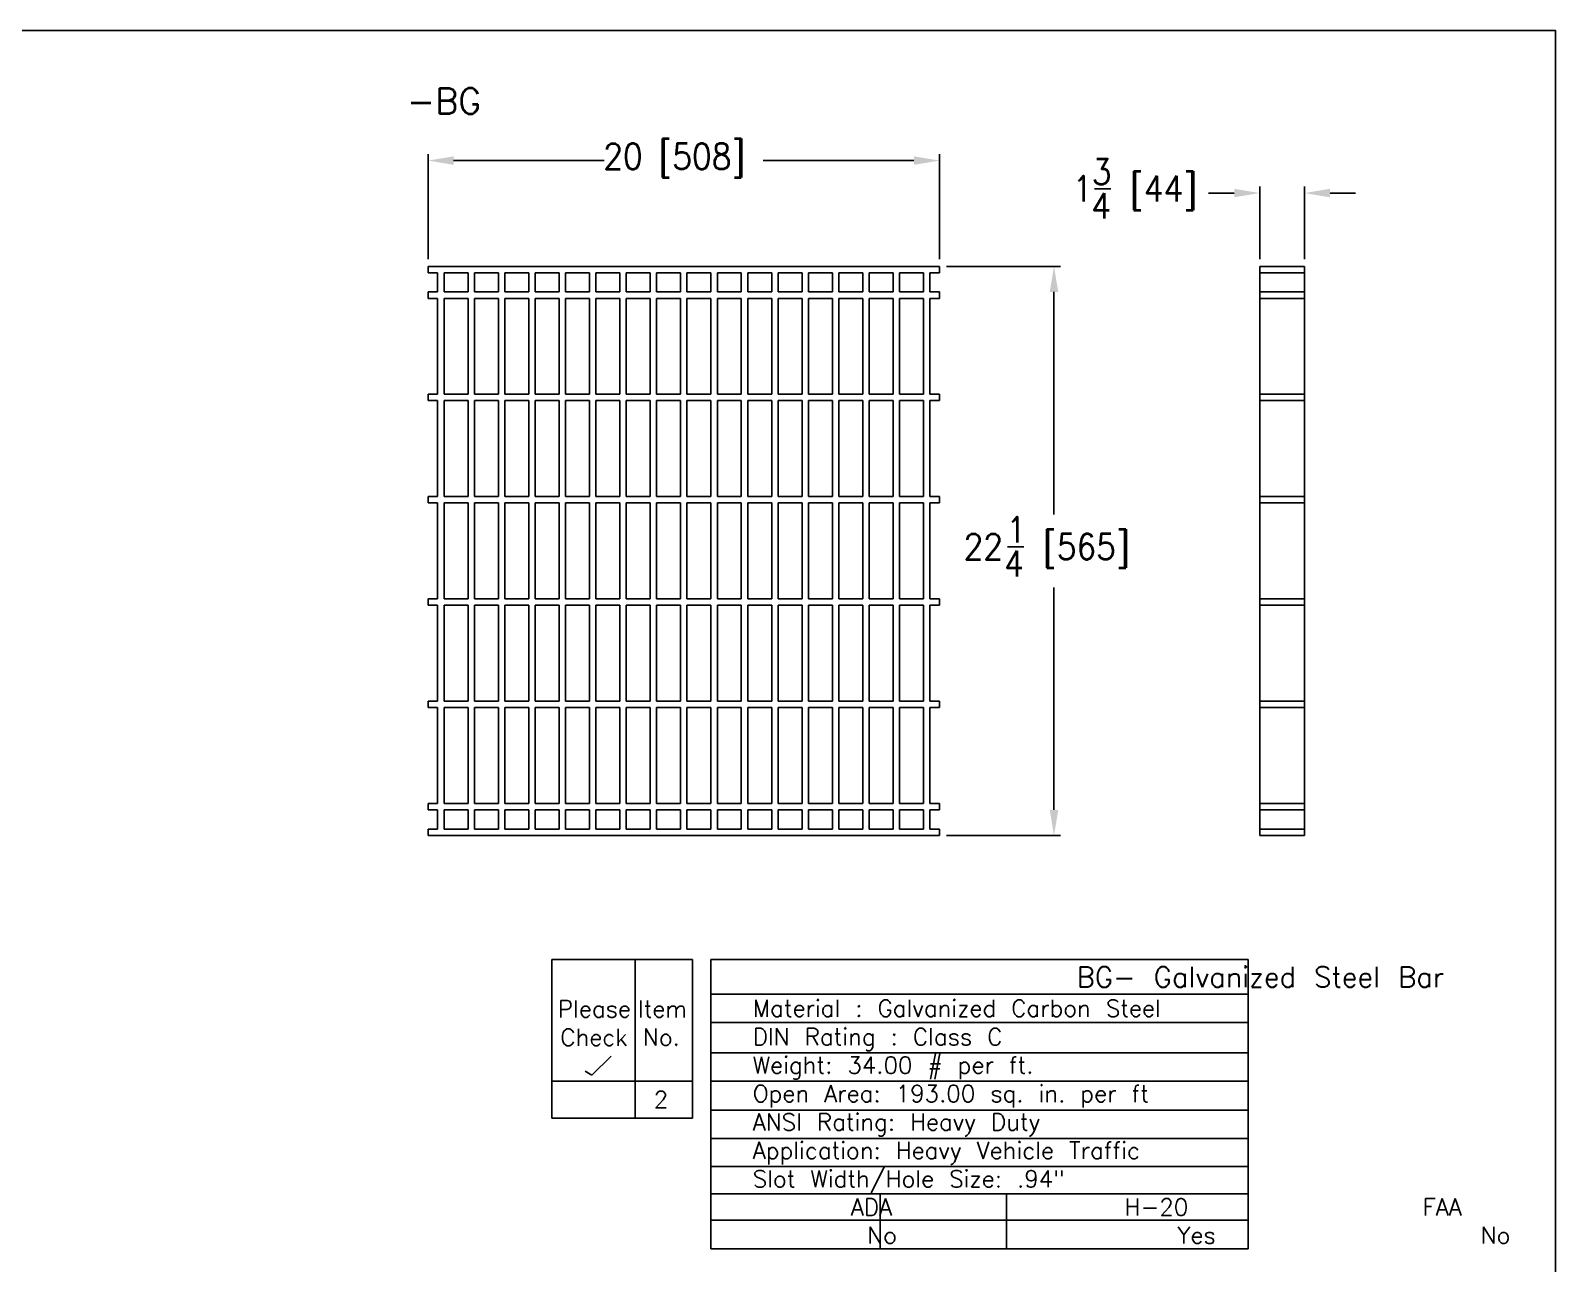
# Model space of a CAD drawing. Extents: x 196 to 587, y -81 to 16.
# Drawn here: x 256.3 to 316, y -32.5 to 15.7 of the extents above; entities that cross this region are included whole.
import ezdxf

# ---------------------------------------------------------------- set-up
doc = ezdxf.new("R2010")
doc.units = 0
doc.header["$LTSCALE"] = 4
doc.header["$MEASUREMENT"] = 0
doc.layers.get('0').update_dxf_attribs({"linetype": 'CONTINUOUS'})
doc.layers.get('DEFPOINTS').update_dxf_attribs({"linetype": 'CONTINUOUS'})
doc.layers.add('DIM', color=2, linetype='CONTINUOUS')
doc.styles.add('FT_FONT', font='ROMANS.SHX', dxfattribs={"width": 0.9})
doc.styles.get("Standard").update_dxf_attribs({"font": 'txt.shx', "height": 1})
doc.dimstyles.get("Standard").update_dxf_attribs({"dimtxt": 0.384208, "dimasz": 0.1875, "dimexe": 0.612, "dimexo": 0.2125, "dimgap": 0.09, "dimtad": 0, "dimtih": 1, "dimtoh": 1, "dimdec": 4, "dimzin": 0, "dimdsep": 46, "dimtxsty": 'FT_FONT', "dimcen": 0.306, "dimadec": 0, "dimazin": 0, "dimtfac": 1, "dimtdec": 4, "dimtofl": 0, "dimtmove": 0, "dimatfit": 3, "dimfxl": 0, "dimtolj": 1, "dimtzin": 0, "dimarcsym": 0})

# ---------------------------------------------------------------- blocks, each defined once
blk = doc.blocks.new('*U55')
at = {"color": 250, "style": 'FT_FONT', "width": 0.9}
blk.add_text('20 [508]', height=1, dxfattribs=at).set_placement((278.715, 10.238))
blk = doc.blocks.new('*D7')
at = {"color": 250}
for p, q in [((271.865, 6.711), (271.865, 10.821)), ((291.865, 6.711), (291.865, 10.821)), ((272.865, 10.571), (278.754, 10.571)), ((290.865, 10.571), (284.976, 10.571))]:
    blk.add_line(p, q, dxfattribs=at)
for points in [[(272.865, 10.738), (272.865, 10.405), (271.865, 10.571)], [(290.865, 10.738), (290.865, 10.405), (291.865, 10.571)]]:
    blk.add_solid(points, dxfattribs=at)
at = {"layer": 'DEFPOINTS', "color": 0}
for p in [(291.865, 10.571), (271.865, 6.436), (291.865, 6.436)]:
    blk.add_point(p, dxfattribs=at)
at = {"layer": 'DIM'}
blk.add_blockref('*U55', (0, 0), dxfattribs=at)
blk = doc.blocks.new('*U54')
at = {"color": 250}
blk.add_line((297.929, 9.469), (298.572, 9.469), dxfattribs=at)
at = {"color": 250, "style": 'FT_FONT', "width": 0.9}
for s, p in [('3', (297.822, 9.635)), (' [44]', (298.7, 8.969)), ('1', (297.072, 8.969)), ('4', (297.8, 8.302))]:
    blk.add_text(s, height=1, dxfattribs=at).set_placement(p)
blk = doc.blocks.new('*D8')
at = {"color": 250}
for p, q in [((304.39, 6.711), (304.39, 9.552)), ((306.14, 6.711), (306.14, 9.552)), ((303.39, 9.302), (302.39, 9.302)), ((307.14, 9.302), (308.14, 9.302))]:
    blk.add_line(p, q, dxfattribs=at)
for points in [[(303.39, 9.469), (303.39, 9.135), (304.39, 9.302)], [(307.14, 9.469), (307.14, 9.135), (306.14, 9.302)]]:
    blk.add_solid(points, dxfattribs=at)
at = {"layer": 'DEFPOINTS', "color": 0}
for p in [(304.39, 9.302), (304.39, 6.436), (306.14, 6.436)]:
    blk.add_point(p, dxfattribs=at)
at = {"layer": 'DIM'}
blk.add_blockref('*U54', (0, 0), dxfattribs=at)
blk = doc.blocks.new('*U53')
at = {"layer": 'DIM', "color": 250}
blk.add_line((294.522, -4.522), (295.165, -4.522), dxfattribs=at)
at = {"layer": 'DIM', "color": 250, "style": 'FT_FONT', "width": 0.9}
for s, p in [('1', (294.479, -4.356)), ('22', (292.808, -5.022)), (' [565]', (295.293, -5.022)), ('4', (294.393, -5.689))]:
    blk.add_text(s, height=1, dxfattribs=at).set_placement(p)
blk = doc.blocks.new('*D10')
at = {"layer": 'DEFPOINTS', "color": 0}
for p in [(291.865, 6.436), (291.865, -15.814), (296.343, -15.814)]:
    blk.add_point(p, dxfattribs=at)
at = {"layer": 'DIM', "color": 250}
for p, q in [((292.14, 6.436), (296.593, 6.436)), ((296.343, 5.436), (296.343, -3.266)), ((296.343, -14.814), (296.343, -6.112)), ((292.14, -15.814), (296.593, -15.814))]:
    blk.add_line(p, q, dxfattribs=at)
for points in [[(296.177, 5.436), (296.51, 5.436), (296.343, 6.436)], [(296.177, -14.814), (296.51, -14.814), (296.343, -15.814)]]:
    blk.add_solid(points, dxfattribs=at)
at = {"layer": 'DIM'}
blk.add_blockref('*U53', (0, 0), dxfattribs=at)
blk = doc.blocks.new('*U42')
at = {"color": 250}
for s, height, p in [('                   BG- Galvanized Steel Bar', 0.792, (282.645, -21.744)), ('   Material : Galvanized Carbon Steel', 0.65997, (282.645, -22.899)), ('   DIN Rating : Class C', 0.65997, (282.645, -24.01)), ('   Weight: 34.00 # per ft.', 0.65997, (282.645, -25.121)), ('   Open Area: 193.00 sq. in. per ft', 0.65997, (282.645, -26.233)), ('   ANSI Rating: Heavy Duty', 0.65997, (282.645, -27.344)), ('   Application: Heavy Vehicle Traffic', 0.65997, (282.645, -28.455)), ('   Slot Width/Hole Size: .94"', 0.65997, (282.645, -29.567)), ('         ADA              H-20              FAA', 0.65997, (282.645, -30.669)), ('          No                 Yes                No', 0.65997, (282.645, -31.769))]:
    blk.add_text(s, height=height, dxfattribs=at).set_placement(p)
blk = doc.blocks.new('*U43')
at = {"color": 250}
for s, p in [('Please', (276.941, -22.924)), ('Check', (277.039, -24.035))]:
    blk.add_text(s, height=0.66, dxfattribs=at).set_placement(p)
blk = doc.blocks.new('*U44')
at = {"color": 250}
for s, p in [('Item', (280.072, -22.924)), ('No.', (280.269, -24.024))]:
    blk.add_text(s, height=0.66, dxfattribs=at).set_placement(p)
blk = doc.blocks.new('*U45')
at = {"color": 250}
blk.add_text('2', height=0.66, dxfattribs=at).set_placement((280.691, -26.466))

msp = doc.modelspace()

# ---------------------------------------------------------------- linework, layer by layer
at = {"color": 250}
for p, q in [((271.86494, 6.43591), (291.86494, 6.43591)), ((271.86494, 6.18591), (271.86494, 6.43591)), ((271.86494, 6.18591), (272.23994, 6.18591)), ((272.23994, 6.18591), (272.23994, 5.43591)), ((272.48994, 5.43591), (272.48994, 6.18591)), ((272.48994, 6.18591), (273.42744, 6.18591)), ((273.42744, 6.18591), (273.42744, 5.43591)), ((273.67744, 5.43591), (273.67744, 6.18591)), ((273.67744, 6.18591), (274.61494, 6.18591)), ((274.61494, 6.18591), (274.61494, 5.43591)), ((274.86494, 5.43591), (274.86494, 6.18591)), ((274.86494, 6.18591), (275.80244, 6.18591)), ((275.80244, 6.18591), (275.80244, 5.43591)), ((276.05244, 5.43591), (276.05244, 6.18591)), ((276.05244, 6.18591), (276.98994, 6.18591)), ((276.98994, 6.18591), (276.98994, 5.43591)), ((277.23994, 5.43591), (277.23994, 6.18591)), ((277.23994, 6.18591), (278.17744, 6.18591)), ((278.17744, 6.18591), (278.17744, 5.43591)), ((278.42744, 5.43591), (278.42744, 6.18591)), ((278.42744, 6.18591), (279.36494, 6.18591)), ((279.36494, 6.18591), (279.36494, 5.43591)), ((279.61494, 5.43591), (279.61494, 6.18591)), ((279.61494, 6.18591), (280.55244, 6.18591)), ((280.55244, 6.18591), (280.55244, 5.43591)), ((280.80244, 5.43591), (280.80244, 6.18591)), ((280.80244, 6.18591), (281.73994, 6.18591)), ((281.73994, 6.18591), (281.73994, 5.43591)), ((281.98994, 5.43591), (281.98994, 6.18591)), ((281.98994, 6.18591), (282.92744, 6.18591)), ((282.92744, 6.18591), (282.92744, 5.43591)), ((283.17744, 5.43591), (283.17744, 6.18591)), ((283.17744, 6.18591), (284.11494, 6.18591)), ((284.11494, 6.18591), (284.11494, 5.43591)), ((284.36494, 5.43591), (284.36494, 6.18591)), ((284.36494, 6.18591), (285.30244, 6.18591)), ((285.30244, 6.18591), (285.30244, 5.43591)), ((285.55244, 5.43591), (285.55244, 6.18591)), ((285.55244, 6.18591), (286.48994, 6.18591)), ((286.48994, 6.18591), (286.48994, 5.43591)), ((286.73994, 5.43591), (286.73994, 6.18591)), ((286.73994, 6.18591), (287.67744, 6.18591)), ((287.67744, 6.18591), (287.67744, 5.43591)), ((287.92744, 5.43591), (287.92744, 6.18591)), ((287.92744, 6.18591), (288.86494, 6.18591)), ((288.86494, 6.18591), (288.86494, 5.43591)), ((289.11494, 5.43591), (289.11494, 6.18591)), ((289.11494, 6.18591), (290.05244, 6.18591)), ((290.05244, 6.18591), (290.05244, 5.43591)), ((290.30244, 5.43591), (290.30244, 6.18591)), ((290.30244, 6.18591), (291.23994, 6.18591)), ((291.23994, 6.18591), (291.23994, 5.43591)), ((291.48994, 5.43591), (291.48994, 6.18591)), ((291.48994, 6.18591), (291.86494, 6.18591)), ((291.86494, 6.18591), (291.86494, 6.43591)), ((304.39038, 6.18591), (304.39038, 6.43591)), ((306.14038, 6.43591), (304.39038, 6.43591)), ((304.39038, 6.18591), (306.14038, 6.18591)), ((304.39038, 5.43591), (304.39038, 6.18591)), ((306.14038, 6.18591), (306.14038, 6.43591)), ((306.14038, 6.18591), (306.14038, 5.43591)), ((272.23994, 5.43591), (271.86494, 5.43591)), ((271.86494, 5.18591), (271.86494, 5.43591)), ((273.42744, 5.43591), (272.48994, 5.43591)), ((274.61494, 5.43591), (273.67744, 5.43591)), ((275.80244, 5.43591), (274.86494, 5.43591)), ((276.98994, 5.43591), (276.05244, 5.43591)), ((278.17744, 5.43591), (277.23994, 5.43591)), ((279.36494, 5.43591), (278.42744, 5.43591)), ((280.55244, 5.43591), (279.61494, 5.43591)), ((281.73994, 5.43591), (280.80244, 5.43591)), ((282.92744, 5.43591), (281.98994, 5.43591)), ((284.11494, 5.43591), (283.17744, 5.43591)), ((285.30244, 5.43591), (284.36494, 5.43591)), ((286.48994, 5.43591), (285.55244, 5.43591)), ((287.67744, 5.43591), (286.73994, 5.43591)), ((288.86494, 5.43591), (287.92744, 5.43591)), ((290.05244, 5.43591), (289.11494, 5.43591)), ((291.23994, 5.43591), (290.30244, 5.43591)), ((291.86494, 5.43591), (291.48994, 5.43591)), ((291.86494, 5.18591), (291.86494, 5.43591)), ((306.14038, 5.43591), (304.39038, 5.43591)), ((304.39038, 5.18591), (304.39038, 5.43591)), ((306.14038, 5.18591), (306.14038, 5.43591)), ((271.86494, 5.18591), (272.23994, 5.18591)), ((272.23994, 5.18591), (272.23994, 1.43591)), ((272.48994, 5.18591), (273.42744, 5.18591)), ((272.48994, 1.43591), (272.48994, 5.18591)), ((273.42744, 5.18591), (273.42744, 1.43591)), ((273.67744, 5.18591), (274.61494, 5.18591)), ((273.67744, 1.43591), (273.67744, 5.18591)), ((274.61494, 5.18591), (274.61494, 1.43591)), ((274.86494, 5.18591), (275.80244, 5.18591)), ((274.86494, 1.43591), (274.86494, 5.18591)), ((275.80244, 5.18591), (275.80244, 1.43591)), ((276.05244, 5.18591), (276.98994, 5.18591)), ((276.05244, 1.43591), (276.05244, 5.18591)), ((276.98994, 5.18591), (276.98994, 1.43591)), ((277.23994, 5.18591), (278.17744, 5.18591)), ((277.23994, 1.43591), (277.23994, 5.18591)), ((278.17744, 5.18591), (278.17744, 1.43591)), ((278.42744, 5.18591), (279.36494, 5.18591)), ((278.42744, 1.43591), (278.42744, 5.18591)), ((279.36494, 5.18591), (279.36494, 1.43591)), ((279.61494, 5.18591), (280.55244, 5.18591)), ((279.61494, 1.43591), (279.61494, 5.18591)), ((280.55244, 5.18591), (280.55244, 1.43591)), ((280.80244, 5.18591), (281.73994, 5.18591)), ((280.80244, 1.43591), (280.80244, 5.18591)), ((281.73994, 5.18591), (281.73994, 1.43591)), ((281.98994, 5.18591), (282.92744, 5.18591)), ((281.98994, 1.43591), (281.98994, 5.18591)), ((282.92744, 5.18591), (282.92744, 1.43591)), ((283.17744, 5.18591), (284.11494, 5.18591)), ((283.17744, 1.43591), (283.17744, 5.18591)), ((284.11494, 5.18591), (284.11494, 1.43591)), ((284.36494, 5.18591), (285.30244, 5.18591)), ((284.36494, 1.43591), (284.36494, 5.18591)), ((285.30244, 5.18591), (285.30244, 1.43591)), ((285.55244, 5.18591), (286.48994, 5.18591)), ((285.55244, 1.43591), (285.55244, 5.18591)), ((286.48994, 5.18591), (286.48994, 1.43591)), ((286.73994, 5.18591), (287.67744, 5.18591)), ((286.73994, 1.43591), (286.73994, 5.18591)), ((287.67744, 5.18591), (287.67744, 1.43591)), ((287.92744, 5.18591), (288.86494, 5.18591)), ((287.92744, 1.43591), (287.92744, 5.18591)), ((288.86494, 5.18591), (288.86494, 1.43591)), ((289.11494, 5.18591), (290.05244, 5.18591)), ((289.11494, 1.43591), (289.11494, 5.18591)), ((290.05244, 5.18591), (290.05244, 1.43591)), ((290.30244, 5.18591), (291.23994, 5.18591)), ((290.30244, 1.43591), (290.30244, 5.18591)), ((291.23994, 5.18591), (291.23994, 1.43591)), ((291.48994, 5.18591), (291.86494, 5.18591)), ((291.48994, 1.43591), (291.48994, 5.18591)), ((304.39038, 5.18591), (306.14038, 5.18591)), ((304.39038, 1.43591), (304.39038, 5.18591)), ((306.14038, 5.18591), (306.14038, 1.43591)), ((272.23994, 1.43591), (271.86494, 1.43591)), ((271.86494, 1.18591), (271.86494, 1.43591)), ((273.42744, 1.43591), (272.48994, 1.43591)), ((274.61494, 1.43591), (273.67744, 1.43591)), ((275.80244, 1.43591), (274.86494, 1.43591)), ((276.98994, 1.43591), (276.05244, 1.43591)), ((278.17744, 1.43591), (277.23994, 1.43591)), ((279.36494, 1.43591), (278.42744, 1.43591)), ((280.55244, 1.43591), (279.61494, 1.43591)), ((281.73994, 1.43591), (280.80244, 1.43591)), ((282.92744, 1.43591), (281.98994, 1.43591)), ((284.11494, 1.43591), (283.17744, 1.43591)), ((285.30244, 1.43591), (284.36494, 1.43591)), ((286.48994, 1.43591), (285.55244, 1.43591)), ((287.67744, 1.43591), (286.73994, 1.43591)), ((288.86494, 1.43591), (287.92744, 1.43591)), ((290.05244, 1.43591), (289.11494, 1.43591)), ((291.23994, 1.43591), (290.30244, 1.43591)), ((291.86494, 1.43591), (291.48994, 1.43591)), ((291.86494, 1.18591), (291.86494, 1.43591)), ((304.39038, 1.18591), (304.39038, 1.43591)), ((306.14038, 1.43591), (304.39038, 1.43591)), ((306.14038, 1.18591), (306.14038, 1.43591)), ((271.86494, 1.18591), (272.23994, 1.18591)), ((272.23994, 1.18591), (272.23994, -2.56409)), ((272.48994, 1.18591), (273.42744, 1.18591)), ((272.48994, -2.56409), (272.48994, 1.18591)), ((273.42744, 1.18591), (273.42744, -2.56409)), ((273.67744, -2.56409), (273.67744, 1.18591)), ((273.67744, 1.18591), (274.61494, 1.18591)), ((274.61494, 1.18591), (274.61494, -2.56409)), ((274.86494, -2.56409), (274.86494, 1.18591)), ((274.86494, 1.18591), (275.80244, 1.18591)), ((275.80244, 1.18591), (275.80244, -2.56409)), ((276.05244, -2.56409), (276.05244, 1.18591)), ((276.05244, 1.18591), (276.98994, 1.18591)), ((276.98994, 1.18591), (276.98994, -2.56409)), ((277.23994, -2.56409), (277.23994, 1.18591)), ((277.23994, 1.18591), (278.17744, 1.18591)), ((278.17744, 1.18591), (278.17744, -2.56409)), ((278.42744, -2.56409), (278.42744, 1.18591)), ((278.42744, 1.18591), (279.36494, 1.18591)), ((279.36494, 1.18591), (279.36494, -2.56409)), ((279.61494, -2.56409), (279.61494, 1.18591)), ((279.61494, 1.18591), (280.55244, 1.18591)), ((280.55244, 1.18591), (280.55244, -2.56409)), ((280.80244, -2.56409), (280.80244, 1.18591)), ((280.80244, 1.18591), (281.73994, 1.18591)), ((281.73994, 1.18591), (281.73994, -2.56409)), ((281.98994, -2.56409), (281.98994, 1.18591)), ((281.98994, 1.18591), (282.92744, 1.18591)), ((282.92744, 1.18591), (282.92744, -2.56409)), ((283.17744, -2.56409), (283.17744, 1.18591)), ((283.17744, 1.18591), (284.11494, 1.18591)), ((284.11494, 1.18591), (284.11494, -2.56409)), ((284.36494, -2.56409), (284.36494, 1.18591)), ((284.36494, 1.18591), (285.30244, 1.18591)), ((285.30244, 1.18591), (285.30244, -2.56409)), ((285.55244, -2.56409), (285.55244, 1.18591)), ((285.55244, 1.18591), (286.48994, 1.18591)), ((286.48994, 1.18591), (286.48994, -2.56409)), ((286.73994, -2.56409), (286.73994, 1.18591)), ((286.73994, 1.18591), (287.67744, 1.18591)), ((287.67744, 1.18591), (287.67744, -2.56409)), ((287.92744, -2.56409), (287.92744, 1.18591)), ((287.92744, 1.18591), (288.86494, 1.18591)), ((288.86494, 1.18591), (288.86494, -2.56409)), ((289.11494, -2.56409), (289.11494, 1.18591)), ((289.11494, 1.18591), (290.05244, 1.18591)), ((290.05244, 1.18591), (290.05244, -2.56409)), ((290.30244, -2.56409), (290.30244, 1.18591)), ((290.30244, 1.18591), (291.23994, 1.18591)), ((291.23994, 1.18591), (291.23994, -2.56409)), ((291.48994, -2.56409), (291.48994, 1.18591)), ((291.48994, 1.18591), (291.86494, 1.18591)), ((304.39038, -2.56409), (304.39038, 1.18591)), ((304.39038, 1.18591), (306.14038, 1.18591)), ((306.14038, 1.18591), (306.14038, -2.56409)), ((272.23994, -2.56409), (271.86494, -2.56409)), ((271.86494, -2.81409), (271.86494, -2.56409)), ((271.86494, -2.81409), (272.23994, -2.81409)), ((272.23994, -2.81409), (272.23994, -6.56409)), ((273.42744, -2.56409), (272.48994, -2.56409)), ((272.48994, -6.56409), (272.48994, -2.81409)), ((272.48994, -2.81409), (273.42744, -2.81409)), ((273.42744, -2.81409), (273.42744, -6.56409)), ((274.61494, -2.56409), (273.67744, -2.56409)), ((273.67744, -6.56409), (273.67744, -2.81409)), ((273.67744, -2.81409), (274.61494, -2.81409)), ((274.61494, -2.81409), (274.61494, -6.56409)), ((275.80244, -2.56409), (274.86494, -2.56409)), ((274.86494, -6.56409), (274.86494, -2.81409)), ((274.86494, -2.81409), (275.80244, -2.81409)), ((275.80244, -2.81409), (275.80244, -6.56409)), ((276.98994, -2.56409), (276.05244, -2.56409)), ((276.05244, -6.56409), (276.05244, -2.81409)), ((276.05244, -2.81409), (276.98994, -2.81409)), ((276.98994, -2.81409), (276.98994, -6.56409)), ((278.17744, -2.56409), (277.23994, -2.56409)), ((277.23994, -6.56409), (277.23994, -2.81409)), ((277.23994, -2.81409), (278.17744, -2.81409)), ((278.17744, -2.81409), (278.17744, -6.56409)), ((279.36494, -2.56409), (278.42744, -2.56409)), ((278.42744, -6.56409), (278.42744, -2.81409)), ((278.42744, -2.81409), (279.36494, -2.81409)), ((279.36494, -2.81409), (279.36494, -6.56409)), ((280.55244, -2.56409), (279.61494, -2.56409)), ((279.61494, -6.56409), (279.61494, -2.81409)), ((279.61494, -2.81409), (280.55244, -2.81409)), ((280.55244, -2.81409), (280.55244, -6.56409)), ((281.73994, -2.56409), (280.80244, -2.56409)), ((280.80244, -6.56409), (280.80244, -2.81409)), ((280.80244, -2.81409), (281.73994, -2.81409)), ((281.73994, -2.81409), (281.73994, -6.56409)), ((282.92744, -2.56409), (281.98994, -2.56409)), ((281.98994, -6.56409), (281.98994, -2.81409)), ((281.98994, -2.81409), (282.92744, -2.81409)), ((282.92744, -2.81409), (282.92744, -6.56409)), ((284.11494, -2.56409), (283.17744, -2.56409)), ((283.17744, -6.56409), (283.17744, -2.81409)), ((283.17744, -2.81409), (284.11494, -2.81409)), ((284.11494, -2.81409), (284.11494, -6.56409)), ((285.30244, -2.56409), (284.36494, -2.56409)), ((284.36494, -6.56409), (284.36494, -2.81409)), ((284.36494, -2.81409), (285.30244, -2.81409)), ((285.30244, -2.81409), (285.30244, -6.56409)), ((286.48994, -2.56409), (285.55244, -2.56409)), ((285.55244, -6.56409), (285.55244, -2.81409)), ((285.55244, -2.81409), (286.48994, -2.81409)), ((286.48994, -2.81409), (286.48994, -6.56409)), ((287.67744, -2.56409), (286.73994, -2.56409)), ((286.73994, -6.56409), (286.73994, -2.81409)), ((286.73994, -2.81409), (287.67744, -2.81409)), ((287.67744, -2.81409), (287.67744, -6.56409)), ((288.86494, -2.56409), (287.92744, -2.56409)), ((287.92744, -6.56409), (287.92744, -2.81409)), ((287.92744, -2.81409), (288.86494, -2.81409)), ((288.86494, -2.81409), (288.86494, -6.56409)), ((290.05244, -2.56409), (289.11494, -2.56409)), ((289.11494, -6.56409), (289.11494, -2.81409)), ((289.11494, -2.81409), (290.05244, -2.81409)), ((290.05244, -2.81409), (290.05244, -6.56409)), ((291.23994, -2.56409), (290.30244, -2.56409)), ((290.30244, -6.56409), (290.30244, -2.81409)), ((290.30244, -2.81409), (291.23994, -2.81409)), ((291.23994, -2.81409), (291.23994, -6.56409)), ((291.86494, -2.56409), (291.48994, -2.56409)), ((291.48994, -6.56409), (291.48994, -2.81409)), ((291.48994, -2.81409), (291.86494, -2.81409)), ((291.86494, -2.81409), (291.86494, -2.56409)), ((304.39038, -2.81409), (304.39038, -2.56409)), ((306.14038, -2.56409), (304.39038, -2.56409)), ((304.39038, -6.56409), (304.39038, -2.81409)), ((304.39038, -2.81409), (306.14038, -2.81409)), ((306.14038, -2.81409), (306.14038, -2.56409)), ((306.14038, -2.81409), (306.14038, -6.56409)), ((272.23994, -6.56409), (271.86494, -6.56409)), ((271.86494, -6.81409), (271.86494, -6.56409)), ((271.86494, -6.81409), (272.23994, -6.81409)), ((272.23994, -6.81409), (272.23994, -10.56409)), ((273.42744, -6.56409), (272.48994, -6.56409)), ((272.48994, -10.56409), (272.48994, -6.81409)), ((272.48994, -6.81409), (273.42744, -6.81409)), ((273.42744, -6.81409), (273.42744, -10.56409)), ((274.61494, -6.56409), (273.67744, -6.56409)), ((273.67744, -10.56409), (273.67744, -6.81409)), ((273.67744, -6.81409), (274.61494, -6.81409)), ((274.61494, -6.81409), (274.61494, -10.56409)), ((275.80244, -6.56409), (274.86494, -6.56409)), ((274.86494, -10.56409), (274.86494, -6.81409)), ((274.86494, -6.81409), (275.80244, -6.81409)), ((275.80244, -6.81409), (275.80244, -10.56409)), ((276.98994, -6.56409), (276.05244, -6.56409)), ((276.05244, -10.56409), (276.05244, -6.81409)), ((276.05244, -6.81409), (276.98994, -6.81409)), ((276.98994, -6.81409), (276.98994, -10.56409)), ((278.17744, -6.56409), (277.23994, -6.56409)), ((277.23994, -10.56409), (277.23994, -6.81409)), ((277.23994, -6.81409), (278.17744, -6.81409)), ((278.17744, -6.81409), (278.17744, -10.56409)), ((279.36494, -6.56409), (278.42744, -6.56409)), ((278.42744, -10.56409), (278.42744, -6.81409)), ((278.42744, -6.81409), (279.36494, -6.81409)), ((279.36494, -6.81409), (279.36494, -10.56409)), ((280.55244, -6.56409), (279.61494, -6.56409)), ((279.61494, -10.56409), (279.61494, -6.81409)), ((279.61494, -6.81409), (280.55244, -6.81409)), ((280.55244, -6.81409), (280.55244, -10.56409)), ((281.73994, -6.56409), (280.80244, -6.56409)), ((280.80244, -10.56409), (280.80244, -6.81409)), ((280.80244, -6.81409), (281.73994, -6.81409)), ((281.73994, -6.81409), (281.73994, -10.56409)), ((282.92744, -6.56409), (281.98994, -6.56409)), ((281.98994, -10.56409), (281.98994, -6.81409)), ((281.98994, -6.81409), (282.92744, -6.81409)), ((282.92744, -6.81409), (282.92744, -10.56409)), ((284.11494, -6.56409), (283.17744, -6.56409)), ((283.17744, -10.56409), (283.17744, -6.81409)), ((283.17744, -6.81409), (284.11494, -6.81409)), ((284.11494, -6.81409), (284.11494, -10.56409)), ((285.30244, -6.56409), (284.36494, -6.56409)), ((284.36494, -10.56409), (284.36494, -6.81409)), ((284.36494, -6.81409), (285.30244, -6.81409)), ((285.30244, -6.81409), (285.30244, -10.56409)), ((286.48994, -6.56409), (285.55244, -6.56409)), ((285.55244, -10.56409), (285.55244, -6.81409)), ((285.55244, -6.81409), (286.48994, -6.81409)), ((286.48994, -6.81409), (286.48994, -10.56409)), ((287.67744, -6.56409), (286.73994, -6.56409)), ((286.73994, -10.56409), (286.73994, -6.81409)), ((286.73994, -6.81409), (287.67744, -6.81409)), ((287.67744, -6.81409), (287.67744, -10.56409)), ((288.86494, -6.56409), (287.92744, -6.56409)), ((287.92744, -10.56409), (287.92744, -6.81409)), ((287.92744, -6.81409), (288.86494, -6.81409)), ((288.86494, -6.81409), (288.86494, -10.56409)), ((290.05244, -6.56409), (289.11494, -6.56409)), ((289.11494, -10.56409), (289.11494, -6.81409)), ((289.11494, -6.81409), (290.05244, -6.81409)), ((290.05244, -6.81409), (290.05244, -10.56409)), ((291.23994, -6.56409), (290.30244, -6.56409)), ((290.30244, -10.56409), (290.30244, -6.81409)), ((290.30244, -6.81409), (291.23994, -6.81409)), ((291.23994, -6.81409), (291.23994, -10.56409)), ((291.86494, -6.56409), (291.48994, -6.56409)), ((291.48994, -10.56409), (291.48994, -6.81409)), ((291.48994, -6.81409), (291.86494, -6.81409)), ((291.86494, -6.81409), (291.86494, -6.56409)), ((304.39038, -6.81409), (304.39038, -6.56409)), ((306.14038, -6.56409), (304.39038, -6.56409)), ((304.39038, -10.56409), (304.39038, -6.81409)), ((304.39038, -6.81409), (306.14038, -6.81409)), ((306.14038, -6.81409), (306.14038, -6.56409)), ((306.14038, -6.81409), (306.14038, -10.56409)), ((272.23994, -10.56409), (271.86494, -10.56409)), ((271.86494, -10.81409), (271.86494, -10.56409)), ((273.42744, -10.56409), (272.48994, -10.56409)), ((274.61494, -10.56409), (273.67744, -10.56409)), ((275.80244, -10.56409), (274.86494, -10.56409)), ((276.98994, -10.56409), (276.05244, -10.56409)), ((278.17744, -10.56409), (277.23994, -10.56409)), ((279.36494, -10.56409), (278.42744, -10.56409)), ((280.55244, -10.56409), (279.61494, -10.56409)), ((281.73994, -10.56409), (280.80244, -10.56409)), ((282.92744, -10.56409), (281.98994, -10.56409)), ((284.11494, -10.56409), (283.17744, -10.56409)), ((285.30244, -10.56409), (284.36494, -10.56409)), ((286.48994, -10.56409), (285.55244, -10.56409)), ((287.67744, -10.56409), (286.73994, -10.56409)), ((288.86494, -10.56409), (287.92744, -10.56409)), ((290.05244, -10.56409), (289.11494, -10.56409)), ((291.23994, -10.56409), (290.30244, -10.56409)), ((291.86494, -10.56409), (291.48994, -10.56409)), ((291.86494, -10.81409), (291.86494, -10.56409)), ((304.39038, -10.81409), (304.39038, -10.56409)), ((306.14038, -10.56409), (304.39038, -10.56409)), ((306.14038, -10.81409), (306.14038, -10.56409)), ((271.86494, -10.81409), (272.23994, -10.81409)), ((272.23994, -10.81409), (272.23994, -14.56409)), ((272.48994, -14.56409), (272.48994, -10.81409)), ((272.48994, -10.81409), (273.42744, -10.81409)), ((273.42744, -10.81409), (273.42744, -14.56409)), ((273.67744, -14.56409), (273.67744, -10.81409)), ((273.67744, -10.81409), (274.61494, -10.81409)), ((274.61494, -10.81409), (274.61494, -14.56409)), ((274.86494, -14.56409), (274.86494, -10.81409)), ((274.86494, -10.81409), (275.80244, -10.81409)), ((275.80244, -10.81409), (275.80244, -14.56409)), ((276.05244, -14.56409), (276.05244, -10.81409)), ((276.05244, -10.81409), (276.98994, -10.81409)), ((276.98994, -10.81409), (276.98994, -14.56409)), ((277.23994, -14.56409), (277.23994, -10.81409)), ((277.23994, -10.81409), (278.17744, -10.81409)), ((278.17744, -10.81409), (278.17744, -14.56409)), ((278.42744, -14.56409), (278.42744, -10.81409)), ((278.42744, -10.81409), (279.36494, -10.81409)), ((279.36494, -10.81409), (279.36494, -14.56409)), ((279.61494, -14.56409), (279.61494, -10.81409)), ((279.61494, -10.81409), (280.55244, -10.81409)), ((280.55244, -10.81409), (280.55244, -14.56409)), ((280.80244, -14.56409), (280.80244, -10.81409)), ((280.80244, -10.81409), (281.73994, -10.81409)), ((281.73994, -10.81409), (281.73994, -14.56409)), ((281.98994, -14.56409), (281.98994, -10.81409)), ((281.98994, -10.81409), (282.92744, -10.81409)), ((282.92744, -10.81409), (282.92744, -14.56409)), ((283.17744, -14.56409), (283.17744, -10.81409)), ((283.17744, -10.81409), (284.11494, -10.81409)), ((284.11494, -10.81409), (284.11494, -14.56409)), ((284.36494, -14.56409), (284.36494, -10.81409)), ((284.36494, -10.81409), (285.30244, -10.81409)), ((285.30244, -10.81409), (285.30244, -14.56409)), ((285.55244, -14.56409), (285.55244, -10.81409)), ((285.55244, -10.81409), (286.48994, -10.81409)), ((286.48994, -10.81409), (286.48994, -14.56409)), ((286.73994, -14.56409), (286.73994, -10.81409)), ((286.73994, -10.81409), (287.67744, -10.81409)), ((287.67744, -10.81409), (287.67744, -14.56409)), ((287.92744, -14.56409), (287.92744, -10.81409)), ((287.92744, -10.81409), (288.86494, -10.81409)), ((288.86494, -10.81409), (288.86494, -14.56409)), ((289.11494, -14.56409), (289.11494, -10.81409)), ((289.11494, -10.81409), (290.05244, -10.81409)), ((290.05244, -10.81409), (290.05244, -14.56409)), ((290.30244, -14.56409), (290.30244, -10.81409)), ((290.30244, -10.81409), (291.23994, -10.81409)), ((291.23994, -10.81409), (291.23994, -14.56409)), ((291.48994, -14.56409), (291.48994, -10.81409)), ((291.48994, -10.81409), (291.86494, -10.81409)), ((304.39038, -14.56409), (304.39038, -10.81409)), ((304.39038, -10.81409), (306.14038, -10.81409)), ((306.14038, -10.81409), (306.14038, -14.56409)), ((272.23994, -14.56409), (271.86494, -14.56409)), ((271.86494, -14.81409), (271.86494, -14.56409)), ((271.86494, -14.81409), (272.23994, -14.81409)), ((272.23994, -14.81409), (272.23994, -15.56409)), ((273.42744, -14.56409), (272.48994, -14.56409)), ((272.48994, -15.56409), (272.48994, -14.81409)), ((272.48994, -14.81409), (273.42744, -14.81409)), ((273.42744, -14.81409), (273.42744, -15.56409)), ((274.61494, -14.56409), (273.67744, -14.56409)), ((273.67744, -15.56409), (273.67744, -14.81409)), ((273.67744, -14.81409), (274.61494, -14.81409)), ((274.61494, -14.81409), (274.61494, -15.56409)), ((275.80244, -14.56409), (274.86494, -14.56409)), ((274.86494, -15.56409), (274.86494, -14.81409)), ((274.86494, -14.81409), (275.80244, -14.81409)), ((275.80244, -14.81409), (275.80244, -15.56409)), ((276.98994, -14.56409), (276.05244, -14.56409)), ((276.05244, -15.56409), (276.05244, -14.81409)), ((276.05244, -14.81409), (276.98994, -14.81409)), ((276.98994, -14.81409), (276.98994, -15.56409)), ((278.17744, -14.56409), (277.23994, -14.56409)), ((277.23994, -15.56409), (277.23994, -14.81409)), ((277.23994, -14.81409), (278.17744, -14.81409)), ((278.17744, -14.81409), (278.17744, -15.56409)), ((279.36494, -14.56409), (278.42744, -14.56409)), ((278.42744, -15.56409), (278.42744, -14.81409)), ((278.42744, -14.81409), (279.36494, -14.81409)), ((279.36494, -14.81409), (279.36494, -15.56409)), ((280.55244, -14.56409), (279.61494, -14.56409)), ((279.61494, -15.56409), (279.61494, -14.81409)), ((279.61494, -14.81409), (280.55244, -14.81409)), ((280.55244, -14.81409), (280.55244, -15.56409)), ((281.73994, -14.56409), (280.80244, -14.56409)), ((280.80244, -15.56409), (280.80244, -14.81409)), ((280.80244, -14.81409), (281.73994, -14.81409)), ((281.73994, -14.81409), (281.73994, -15.56409)), ((282.92744, -14.56409), (281.98994, -14.56409)), ((281.98994, -15.56409), (281.98994, -14.81409)), ((281.98994, -14.81409), (282.92744, -14.81409)), ((282.92744, -14.81409), (282.92744, -15.56409)), ((284.11494, -14.56409), (283.17744, -14.56409)), ((283.17744, -15.56409), (283.17744, -14.81409)), ((283.17744, -14.81409), (284.11494, -14.81409)), ((284.11494, -14.81409), (284.11494, -15.56409)), ((285.30244, -14.56409), (284.36494, -14.56409)), ((284.36494, -15.56409), (284.36494, -14.81409)), ((284.36494, -14.81409), (285.30244, -14.81409)), ((285.30244, -14.81409), (285.30244, -15.56409)), ((286.48994, -14.56409), (285.55244, -14.56409)), ((285.55244, -15.56409), (285.55244, -14.81409)), ((285.55244, -14.81409), (286.48994, -14.81409)), ((286.48994, -14.81409), (286.48994, -15.56409)), ((287.67744, -14.56409), (286.73994, -14.56409)), ((286.73994, -15.56409), (286.73994, -14.81409)), ((286.73994, -14.81409), (287.67744, -14.81409)), ((287.67744, -14.81409), (287.67744, -15.56409)), ((288.86494, -14.56409), (287.92744, -14.56409)), ((287.92744, -15.56409), (287.92744, -14.81409)), ((287.92744, -14.81409), (288.86494, -14.81409)), ((288.86494, -14.81409), (288.86494, -15.56409)), ((290.05244, -14.56409), (289.11494, -14.56409)), ((289.11494, -15.56409), (289.11494, -14.81409)), ((289.11494, -14.81409), (290.05244, -14.81409)), ((290.05244, -14.81409), (290.05244, -15.56409)), ((291.23994, -14.56409), (290.30244, -14.56409)), ((290.30244, -15.56409), (290.30244, -14.81409)), ((290.30244, -14.81409), (291.23994, -14.81409)), ((291.23994, -14.81409), (291.23994, -15.56409)), ((291.86494, -14.56409), (291.48994, -14.56409)), ((291.48994, -15.56409), (291.48994, -14.81409)), ((291.48994, -14.81409), (291.86494, -14.81409)), ((291.86494, -14.81409), (291.86494, -14.56409)), ((304.39038, -14.81409), (304.39038, -14.56409)), ((306.14038, -14.56409), (304.39038, -14.56409)), ((304.39038, -15.56409), (304.39038, -14.81409)), ((304.39038, -14.81409), (306.14038, -14.81409)), ((306.14038, -14.81409), (306.14038, -14.56409)), ((306.14038, -14.81409), (306.14038, -15.56409)), ((272.23994, -15.56409), (271.86494, -15.56409)), ((271.86494, -15.81409), (271.86494, -15.56409)), ((271.86494, -15.81409), (291.86494, -15.81409)), ((273.42744, -15.56409), (272.48994, -15.56409)), ((274.61494, -15.56409), (273.67744, -15.56409)), ((275.80244, -15.56409), (274.86494, -15.56409)), ((276.98994, -15.56409), (276.05244, -15.56409)), ((278.17744, -15.56409), (277.23994, -15.56409)), ((279.36494, -15.56409), (278.42744, -15.56409)), ((280.55244, -15.56409), (279.61494, -15.56409)), ((281.73994, -15.56409), (280.80244, -15.56409)), ((282.92744, -15.56409), (281.98994, -15.56409)), ((284.11494, -15.56409), (283.17744, -15.56409)), ((285.30244, -15.56409), (284.36494, -15.56409)), ((286.48994, -15.56409), (285.55244, -15.56409)), ((287.67744, -15.56409), (286.73994, -15.56409)), ((288.86494, -15.56409), (287.92744, -15.56409)), ((290.05244, -15.56409), (289.11494, -15.56409)), ((291.23994, -15.56409), (290.30244, -15.56409)), ((291.86494, -15.56409), (291.48994, -15.56409)), ((291.86494, -15.81409), (291.86494, -15.56409)), ((304.39038, -15.81409), (304.39038, -15.56409)), ((306.14038, -15.56409), (304.39038, -15.56409)), ((304.39038, -15.81409), (306.14038, -15.81409)), ((306.14038, -15.81409), (306.14038, -15.56409)), ((276.70528, -20.65853), (276.70528, -26.86982)), ((282.21001, -20.65853), (276.70528, -20.65853)), ((279.9612, -20.65853), (279.9612, -26.86982)), ((282.21001, -20.65853), (282.21001, -26.86982)), ((303.93805, -20.65853), (282.9245, -20.65853)), ((282.9245, -20.65853), (282.9245, -31.96973)), ((303.93805, -20.65853), (303.93805, -31.96973)), ((303.93805, -22.01225), (282.9245, -22.01225)), ((303.93805, -23.12691), (282.9245, -23.12691)), ((278.27471, -25.18524), (279.01983, -24.44012)), ((303.93805, -24.30912), (282.9245, -24.30912)), ((278.27471, -25.18524), (278.00795, -25.03123)), ((282.21001, -25.42189), (276.70528, -25.42189)), ((303.93805, -25.42189), (282.9245, -25.42189)), ((303.93805, -26.55144), (282.9245, -26.55144)), ((282.21001, -26.86982), (276.70528, -26.86982)), ((303.93805, -27.66257), (282.9245, -27.66257)), ((303.93805, -28.75497), (282.9245, -28.75497)), ((303.93805, -29.8246), (282.9245, -29.8246)), ((289.54554, -29.8246), (289.54554, -31.96973)), ((294.48503, -29.8246), (294.48503, -31.96973)), ((303.93805, -30.85489), (282.9245, -30.85489)), ((303.93805, -31.96973), (282.9245, -31.96973))]:
    msp.add_line(p, q, dxfattribs=at)
at = {"layer": 'DIM'}
msp.add_lwpolyline([(195.7481, 15.65648), (315.95537, 15.65648), (315.95537, -81.0086), (195.7481, -81.0086)], close=True, dxfattribs=at)

# ---------------------------------------------------------------- block references
for name in ['*U42', '*U43', '*U44', '*U45']:
    msp.add_blockref(name, (0, 0), dxfattribs=at)

# ---------------------------------------------------------------- texts
at = {"color": 250}
msp.add_text('-BG', height=1, dxfattribs=at).set_placement((271.02923, 12.39962))

# ---------------------------------------------------------------- dimensions: what is measured, and where the dimension line sits
for base, p1, p2, picture, middle in [((291.86494, 10.5712), (271.86494, 6.43591), (291.86494, 6.43591), '*D7', (281.86494, 10.5712)), ((304.39038, 9.30184), (306.14038, 6.43591), (304.39038, 6.43591), '*D8', (299.81467, 9.30184))]:
    dim = msp.add_linear_dim(base=base, p1=p1, p2=p2, dimstyle='Standard', dxfattribs=at)
    dim.commit()
    dim.dimension.update_dxf_attribs({"geometry": picture, "text_midpoint": middle})
at = {"layer": 'DIM'}
dim = msp.add_linear_dim(base=(296.34338, -15.81409), p1=(291.86494, 6.43591), p2=(291.86494, -15.81409), angle=90, dimstyle='Standard', dxfattribs=at)
dim.commit()
dim.dimension.update_dxf_attribs({"geometry": '*D10', "text_midpoint": (296.34338, -4.68909)})

doc.saveas('drawing.dxf')
